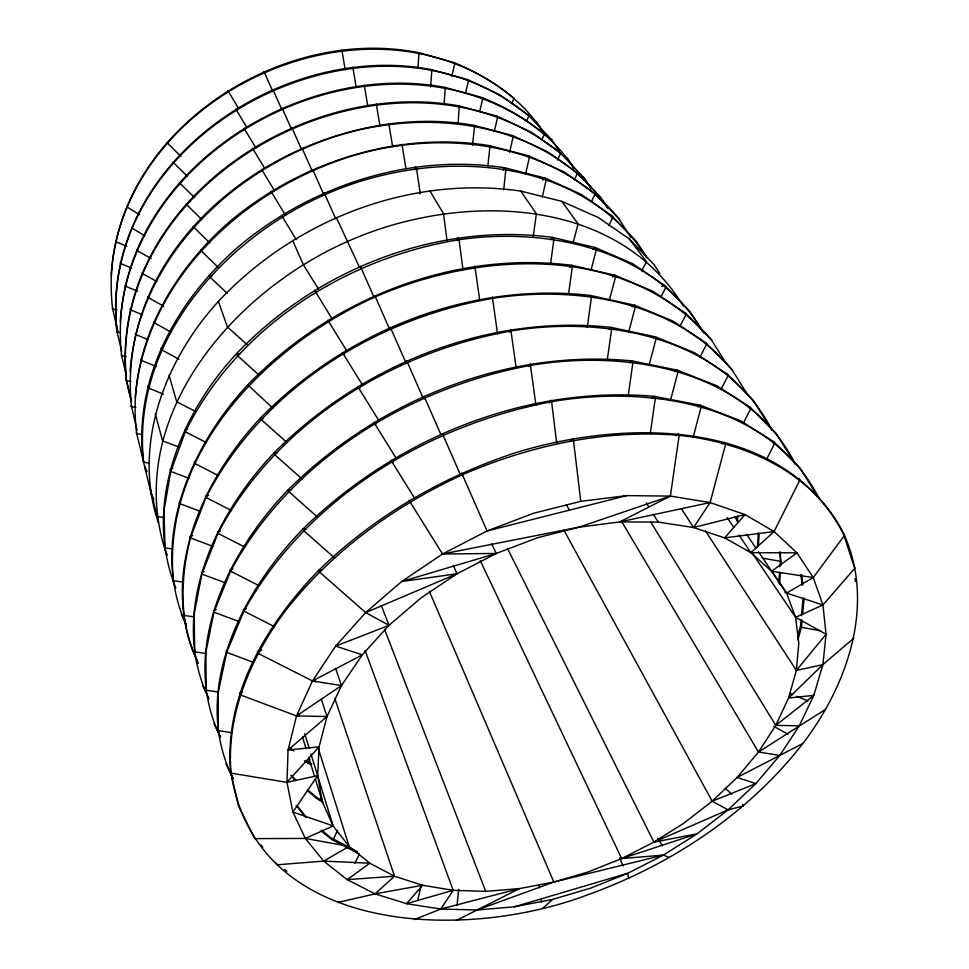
<?xml version="1.0" encoding="UTF-8"?>
<svg xmlns="http://www.w3.org/2000/svg" width="969" height="969" viewBox="0 0 969 969"><rect width="100%" height="100%" fill="white"/><g stroke="black" fill="none" stroke-linecap="round" stroke-linejoin="round"><path stroke-width="1.45" d="M230.574 771.469C224.166 694.458 266.863 623.576 318.789 570.269C374.446 516.005 443.039 476.276 516.852 452.341C625.986 419.008 783 417.651 843.49 533.967L844.471 535.385C875.467 605.673 847.015 685.616 802.938 743.441C747.838 814.263 670.245 865.281 586.233 895.356C464.417 941.093 256.264 935.993 231.07 773.141L230.574 771.469L238.604 806.208L254.665 838.609L305.356 838.439L349.119 846.385L369.807 863.222L394.516 876.23L422.557 885.278L453.189 890.317L485.735 891.383L519.517 888.585L553.844 882.056L663.414 855.094L697.074 833.837L728.082 809.866L755.844 783.594L779.766 755.42L799.268 725.829L813.815 695.367L822.899 664.625L826.06 634.247L822.935 604.983L813.257 577.572L796.942 552.839L774.074 531.569L744.943 514.575L710.107 502.548L670.378 496.092L626.834 495.619L580.77 501.348L533.653 513.231L487.056 530.964L442.554 553.989L401.651 581.533L365.652 612.602L335.662 646.117L312.454 680.941L296.526 715.934L288.059 750.054L286.957 782.358L292.892 812.034L305.356 838.439L323.707 861.102L347.217 879.646L375.088 893.878L406.544 903.677L440.786 909.031L477.039 910.024L514.551 906.754L552.621 899.389L590.557 888.161L627.694 873.311L663.414 855.094L669.409 857.589M736.694 520.68L736.924 516.32M737.445 521.891L737.76 516.077M757.419 547.315L758.352 532.756M758.4 545.668L759.151 534.028M778.737 582.829L779.512 572.631M779.96 566.804L780.517 559.513L779.573 552.124M779.573 584.162L780.469 572.509M781.026 565.218L780.239 551.979M456.145 920.55L477.039 910.024L553.844 882.056L588.098 871.979L621.65 858.582L653.893 842.122L684.271 822.899L712.191 801.218L737.106 777.465L758.473 752.029L775.794 725.369L788.572 697.995L796.373 670.451L798.807 643.331L795.597 617.314L786.537 593.052L758.497 551.821M797.439 637.142L800.576 625.901L801.097 620.075M801.496 615.703L803.071 598.224M802.114 620.015L801.448 627.306L797.911 639.952M802.635 614.189L804.088 598.164M417.93 68.109L418.983 52.738C269.261 22.614 93.339 148.136 112.646 309.22L117.043 309.91M430.624 86.944L431.859 69.72C279.12 39.874 98.741 166.535 116.898 331.204L117.067 332.088L119.938 332.549M444.093 104.482L445.28 87.452C288.968 57.765 102.811 186.847 121.658 355.902L126.067 356.628M458.01 124.298L459.318 105.972C299.772 76.708 108.819 206.869 126.273 379.763L131.203 400.694M472.497 145.592L474.556 126.103L473.986 125.34C310.625 96.379 113.325 228.999 131.457 406.617L135.89 407.368M487.734 167.201L489.939 146.404L489.345 145.616C398.453 131.081 304.036 160.975 233.25 218.631C171.162 270.69 125.934 350.633 136.665 433.64L142.504 434.657M503.698 189.924L505.879 169.43L504.74 167.782C411.692 153.453 315.337 184.304 242.783 243.037C179.81 295.581 133.104 375.936 143.146 460.13L143.654 462.152L149.614 463.218M456.98 905.627L458.725 889.3M533.156 237.272L536.341 213.737L520.777 191.111C409.766 174.892 294.455 220.108 218.4 301.383C164.972 359.887 132.038 444.989 158.468 523.066M111.132 275.971C122.142 92.067 371.163 -21.039 514.091 98.39L511.499 103.622M550.513 264.343L553.917 239.307L552.621 237.417C436.547 221.962 316.863 269.515 236.702 353.515C179.713 414.659 142.806 506.521 175.873 588.038M568.524 294.346L572.364 266.39L571.649 265.276C452.608 250.353 330.393 299.288 247.773 384.85C189.367 447.412 148.584 542.979 186.714 626.095M587.25 327.449L591.514 296.696L590.763 295.509C469.335 281.337 345.218 331.41 260.491 418.051C201.6 480.6 158.129 577.015 197.349 660.725M607.393 359.257L611.681 328.6L610.894 327.352C486.947 314.004 360.856 365.277 273.888 453.044C213.713 516.114 168.158 613.971 208.916 698.988M628.287 395.182L632.951 362.236L632.115 360.928C505.539 348.525 377.377 401.057 288.023 489.951C227.194 553.033 179.059 651.338 220.399 737.239M120.204 321.575C133.807 130.137 394.104 11.313 544.469 134.267L541.889 139.536M650.272 433.664L655.407 397.774L654.523 396.382C525.174 385.02 394.855 438.896 302.97 528.977C241.16 592.265 189.997 691.914 233.141 778.834M411.256 502.233L409.112 500.44L442.554 553.989L578.941 527.172L619.651 521.928L670.378 496.092L679.16 435.347L678.227 433.882L675.829 435.65M130.064 371.163C139.088 255.065 237.647 164.112 345.364 133.504C436.571 107.426 551.809 124.977 607.89 208.274M135.321 397.641C145.18 278.527 247.022 186.157 357.282 154.495C447.399 128.792 557.696 143.206 619.566 219.527M414.902 169.732L415.519 166.838L416.525 168.521L420.28 193.861M542.252 197.131L546.225 179.713L545.038 178.066L504.74 167.782L503.008 170.096M417.7 900.564L421.333 884.6M451.748 76.539L454.776 63.348L454.267 62.719L418.983 52.738M465.483 93.436L468.475 80.451L467.942 79.785L431.859 69.72M479.703 111.556L482.756 98.281L482.199 97.59L445.28 87.452M494.323 131.457L497.666 116.91L497.085 116.183L459.318 105.972M509.621 152.194L513.243 136.363L512.637 135.612L473.986 125.34M525.501 174.396L529.546 156.724L528.904 155.936L489.345 145.616M670.378 496.092L578.941 527.172L537.383 537.771L496.298 553.456L457.053 573.757L420.909 597.982L389.017 625.32L362.297 654.838L341.488 685.567L327.013 716.539L319.067 746.833L317.638 775.612L322.459 802.175L333.13 825.915L349.119 846.385L323.707 861.102L276.916 864.82L276.407 863.173M573.103 242.868L578.081 223.9L561.814 201.334L520.777 191.111M591.09 269.794L596.444 249.372L595.087 247.495L552.621 237.417L550.549 239.609M609.549 299.639L615.678 276.335L614.94 275.22L571.649 265.276L569.59 267.335M628.554 332.512L635.434 306.41L634.659 305.235L590.763 295.509M648.976 365.543L656.231 338.072L655.419 336.837L610.894 327.352L608.726 329.29M670.5 400.306L678.143 371.43L677.283 370.134L632.115 360.928L629.85 362.842M693.223 436.958L701.265 406.641L700.369 405.272L654.523 396.382L652.246 398.186M710.107 502.548L619.651 521.928L658.23 522.097L693.55 527.524L710.107 502.548L725.708 443.863L724.751 442.409L722.196 443.814M457.029 240.518L457.937 237.768L459.1 239.694L462.964 269.612M509.585 332.355L510.796 329.605L516.138 367.82M354.908 863.391L359.317 854.04L331.531 839.36L320.969 830.821M608.968 225.317L612.82 217.226L611.56 215.566L580.94 194.224L545.038 178.066L542.87 180.125M333.142 839.675L337.587 830.324M320.242 800.515L321.514 797.838M591.296 201.952L595.099 194.042L594.409 193.231L564.212 172.034L528.904 155.936M307.948 763.172L309.886 759.151M574.266 179.907L577.488 173.245L576.821 172.47L547.194 151.552L512.637 135.612M557.345 160.079L560.627 153.344L559.997 152.593L530.915 131.941L497.085 116.183M528.941 366.657L530.261 363.956L535.93 405.066M526.337 121.307L528.965 115.965L528.384 115.275L500.379 95.18L467.942 79.785M681.28 508.471L693.55 527.524L724.679 537.868L750.866 552.645L774.074 531.569L799.934 479.873L798.953 478.444M766.649 459.233L774.74 443.172L773.807 441.816L740.437 420.667L700.369 405.272L697.825 406.762M743.405 423.102L750.866 408.397L749.982 407.113L716.878 385.783L677.283 370.134L674.763 371.708M721.384 388.763L728.203 375.403L727.368 374.179L694.543 352.704L655.419 336.837M699.8 357.44L706.68 344.043L705.88 342.881L673.334 321.284L634.659 305.235L632.26 306.919M679.947 326.311L686.197 314.222L685.434 313.108L653.167 291.427L614.94 275.22L612.541 276.977M661.197 296.369L665.945 287.224L664.516 285.346L632.684 263.713L595.087 247.495L592.774 249.263M641.769 270.799L646.541 261.654L629.329 238.98L598.297 217.54L561.814 201.334M549.399 402.898L550.816 400.258L551.627 401.687L556.63 442.833M571.044 441.246L572.594 438.691L573.454 440.192L580.77 501.348M414.308 919.557L440.786 909.031L453.189 890.317L365.143 650.647M739.02 535.082L750.866 552.645L771.59 571.262L786.537 593.052L813.257 577.572L844.471 535.385C814.493 472.751 745.1 442.215 679.16 435.347C604.886 429.061 530.527 445.389 462.467 474.701C393.838 506.387 331.168 551.93 284.559 611.863C250.62 658.314 225.971 714.528 231.07 773.141L286.957 782.358L317.638 775.612L292.892 812.034L333.13 825.915L310.928 753.93M705.493 530.939L796.373 670.451L826.06 634.247L795.597 617.314L752.465 553.408M795.597 617.314L822.935 604.983L855.046 568.004L854.077 566.586M286.957 782.358L319.067 746.833L288.059 750.054L327.013 716.539L321.369 699.291M853.786 638.183L822.899 664.625L788.572 697.995L813.815 695.367L775.794 725.369L650.744 522.025M337.818 902.43L375.088 893.878L394.516 876.23L334.899 698.734M542.87 908.219L552.621 899.389M242.311 691.866L239.634 693.174L240.155 694.834L296.526 715.934L341.488 685.567L335.601 668.416M621.989 522.097L758.473 752.029L825.649 709.32M261.63 650.199L257.415 651.652L257.96 653.312L312.454 680.941L362.297 654.838L335.662 646.117L389.017 625.32L381.326 605.613M802.938 743.441L737.106 777.465L755.844 783.594L712.191 801.218L563.958 530.273M477.039 910.024L519.517 888.585L440.786 909.031M305.356 838.439L333.13 825.915M507.405 548.309L653.893 842.122L728.082 809.866L743.405 805.929L742.605 804.476M216.257 609.513L213.483 610.688L213.955 612.178L205.888 652.21L206.179 690.158L218.11 692.023M321.805 570.269L318.789 570.269L319.407 571.892L365.652 612.602L457.053 573.757L453.298 565.484M661.766 286.473L664.516 285.346L689.952 311.497L702.404 331.325M204.156 571.589L201.431 572.667L201.879 574.084L194.188 613.946L194.684 651.822L206.651 653.651M192.758 535.542L189.997 536.584L190.421 537.928C180.113 579.026 178.599 624.835 198.391 663.39M172.906 468.269L170.132 469.19L170.738 471.443L164.003 510.506L164.984 547.873L172.349 548.926M480.249 560.627L621.65 858.582L697.074 833.837L653.893 842.122M246.235 608.641L243.364 609.525L243.885 611.1L226.698 652.367L218.231 692.556L218.291 730.541L231.7 732.697M491.646 543.948L496.298 553.456L401.651 581.533L457.053 573.757M514.551 906.754L627.694 873.311L628.639 878.386M453.189 890.317L406.544 903.677L422.557 885.278L375.088 893.878M232.899 568.9L230.077 569.687L230.574 571.165L213.955 612.178L238.883 621.504M626.834 495.619L487.056 530.964L461.704 473.151L462.564 475.852M693.55 527.524L744.943 514.575L724.679 537.868L774.074 531.569M220.375 531.23L217.492 531.945L217.952 533.35L201.879 574.084L225.438 582.89M208.505 495.486L205.549 496.152L205.997 497.485L190.421 537.928L212.647 546.237M796.373 670.451L822.899 664.625M187.586 429.073L184.716 429.57L185.358 431.786L170.738 471.443L188.894 478.226M621.65 858.582L663.414 855.094M394.516 876.23L347.217 879.646L369.807 863.222L323.707 861.102M442.554 553.989L496.298 553.456M750.866 552.645L796.942 552.839L771.59 571.262L813.257 577.572M296.526 715.934L327.013 716.539M775.794 725.369L799.268 725.829M305.95 529.11L302.97 528.977L303.551 530.503L334.608 557.962M290.979 490.217L288.023 489.951L288.58 491.404L317.42 516.998M276.807 453.407L273.888 453.044L274.409 454.413L302.183 479.134M164.585 517.603L157.196 516.574L150.292 488.812M172.954 579.401L173.342 580.697L183.601 582.199M193.945 616.902L183.747 615.376L183.347 614.031M263.374 418.511L260.491 418.051L260.988 419.347L286.606 442.239M312.454 680.941L341.488 685.567M758.473 752.029L779.766 755.42M130.791 381.447L126.454 380.72C105.173 168.243 397.774 20.325 560.627 153.344M762.07 558.096L781.22 561.463M784.89 592.495L787.821 593.028M820.537 630.819L801.448 627.306L800.576 625.901M239.561 354.157L236.702 353.515L237.441 355.647L258.711 374.761M786.537 593.052L822.935 604.983M211.957 276.104L209.183 275.135L209.837 276.989L227.34 293.425M179.313 447.169L162.562 440.907L155.306 413.872M200.438 511.378L179.519 503.553L179.12 502.281M253.018 662.215L226.698 652.367L226.201 650.793M126.806 246.235L115.832 241.765L115.662 240.966M131.663 268.062L120.447 263.483L120.277 262.647M137.695 291.209L125.267 286.134L125.086 285.249M142.552 314.792L130.306 309.765L130.1 308.845M148.087 339.598L135.551 334.462L135.345 333.506M156.203 366.512L141.05 360.274L140.832 359.269M163.301 394.104L148.366 387.951L147.833 385.977M789.88 693.453L792.666 694.603M796.857 696.336L808.013 700.962M482.199 97.59C518.548 112.198 553.008 135.2 574.266 168.727M454.267 62.719C489.309 77.084 522.376 99.528 543.003 131.857M274.699 626.761L243.885 611.1C306.604 498.139 426.735 425.524 551.627 401.687C647.801 385.177 771.106 402.329 819.326 498.962M258.699 585.518L230.574 571.165C290.821 459.827 408.47 387.891 531.024 365.301C626.773 349.264 747.789 368.91 795.452 464.381L775.975 433.204L749.982 407.113M231.543 510.566L205.997 497.485C261.812 389.259 374.87 318.631 493.051 298.282C577.572 285.358 675.381 301.044 732.479 370.291M244.782 547.061L217.952 533.35C275.911 423.586 391.21 352.316 511.523 330.889C606.279 315.494 724.594 336.788 771.99 430.272M206.336 442.579L185.358 431.786C237.139 327.086 345.461 258.069 459.1 239.694C548.175 226.746 656.183 249.336 703.857 333.239M218.231 475.525L194.624 463.4L194.2 462.14M195.035 411.219L176.709 401.772L169.054 375.209M357.44 851.787L330.998 837.797L321.611 830.203M365.652 612.602L389.017 625.32M712.191 801.218L728.082 809.866M322.943 802.126L317.711 799.268L307.258 790.595M322.435 800.648L317.202 797.778L307.9 790.062M139.645 214.682L126.648 206.772M144.89 235.879L131.602 227.8M151.188 258.469L136.992 250.596L136.786 249.736M156.93 281.591L142.407 273.537L142.189 272.64M163.725 306.216L148.063 297.519L147.845 296.587M170.786 331.943L153.998 322.629L153.768 321.647M178.829 359.245L161.714 349.761L161.157 347.823M773.807 726.338L787.942 734.175M305.368 760.435L311.836 764.081M304.569 761.125L311.037 764.771M528.965 115.965C373.768 -13.675 94.538 128.271 117.067 332.088M284.583 869.411L286.921 871.192M292.129 776.157L296.284 780.42M289.598 748.419L291.899 750.369M290.264 747.971L293.716 750.902M393.172 462.213L390.991 460.263L414.478 498.054M272.846 408.143L247.773 384.85M247.458 344.976L227.34 326.844L218.4 301.383M725.236 788.209L731.752 794.314M209.692 242.819L193.158 226.613M218.001 267.226L200.51 250.135M194.672 197.688L179.41 182.705M201.734 219.478L186.121 204.168M180.888 156.348L166.838 142.528M187.344 176.297L172.991 162.186M375.924 424.265L373.877 422.327L395.8 457.647M359.753 388.484L357.694 386.449L378.855 420.594M773.807 441.816L799.897 467.785L818.393 497.606M727.368 374.179L753.264 400.367L771.93 430.297M705.88 342.881L731.668 369.141L748.044 395.34M685.434 313.108L711.113 339.404L726.726 364.344M711.876 340.507C630.08 243.352 482.38 250.038 375.403 296.829C266.305 346.163 161.435 452.305 173.342 580.697M344.443 354.606L342.36 352.462L362.794 385.468M629.329 238.98L654.305 264.84L659.95 273.767M611.56 215.566L636.282 241.233L646.711 257.693M559.997 152.593L584.343 178.114L590.06 187.041M576.821 172.47L600.913 197.591L607.224 207.487M594.409 193.231L618.864 218.703L630.819 237.514M528.384 115.275L551.955 140.033M316.584 292.42L314.574 290.215L332.282 319.201M513.534 97.736L514.091 98.39M543.863 133.552L544.469 134.267M260.927 844.932L262.865 847.209M283.445 217.625L281.531 215.288L296.163 239.597M297.422 806.099L306.616 817.642M296.114 805.384L305.308 816.915M290.809 775.321L294.467 779.984L293.958 778.482M734.708 516.84L738.112 521.843M746.602 534.331L755.953 548.079M727.174 517.519L733.945 527.548M536.136 121.44L541.647 129.955M551.361 139.33L559.125 151.164M567.204 157.959L573.648 168M583.701 177.363L591.042 188.822M341.9 50.146L345.182 69.707M352.861 67.333L356.217 87.307M364.32 85.296L367.857 106.505M376.287 104.071L379.909 125.752M388.823 123.717L392.627 146.682M401.953 144.296L405.95 168.558M646.384 256.833C578.868 151.867 429.206 148.184 325.051 194.612C222.083 239.876 130.803 343.656 143.654 462.152M683.375 306.131C615.121 193.679 456.242 192.952 348.041 241.269C232.935 291.56 123.317 418.329 165.433 551.058L167.358 555.128M318.535 289.113L303.321 264.707L292.59 240.36M346.745 350.839L327.825 320.23M646.287 502.85L648.673 506.702M653.457 514.406L658.23 522.097M264.489 168L252.57 148.342M274.566 190.772L261.594 169.393M285.48 215.215L271.054 191.462M657.721 838.318L662.421 845.949M238.204 107.753L227.836 90.601M246.732 127.193L235.721 109M255.998 148.087L243.958 128.235M429.715 190.578L443.499 213.628L447.024 240.554M474.871 266.184L479.728 300.172M492.361 297.071L497.557 333.893M566.405 504.752L569.36 510.033M225.934 763.802L233.347 778.604M263.98 71.512L272.725 91.207M272.87 89.402L281.507 108.867M282.161 108.092L290.979 127.969M291.875 127.642L301.202 148.669M302.037 148.112L312.188 170.992M312.696 169.563L323.367 193.63M213.919 723.564L220.617 737.094M336.291 217.431L359.245 266.79M202.497 685.337L207.826 696.214M374.833 295.654L389.332 328.6M390.362 327.401L405.405 361.57M406.75 360.868L422.932 397.653M442.336 433.579L460.227 474.313M181.276 614.334L186.327 624.799M172.688 580.274L173.996 582.987M151.273 494.129L153.78 499.495M153.659 500.198L151.782 496.176L136.472 432.586L136.665 433.64M144.526 466.295L146.997 471.637M144.732 467.373L146.585 471.37M619.518 857.807L623.128 865.995M335.734 218.824L324.203 192.879L325.281 195.641M440.774 434.269L424.047 396.212L424.991 398.949M374.095 297.338L360.347 266.245L361.364 268.982M429.315 591.26L553.844 882.056M384.536 629.305L485.735 891.383M314.792 679.16L315.737 682.031M843.49 533.967L853.616 565.169M318.22 748.177L349.119 846.385M298.428 713.438L299.312 716.333M304.678 733.678L309.147 748.141M302.498 737.118L306.047 748.686M308.699 757.358L314.465 776.157M315.361 779.04L322.459 802.175M194.248 650.393L194.684 651.822M205.731 688.656L206.179 690.158M217.819 728.967L218.291 730.541M164.415 545.559L164.984 547.873M137.113 430.188L131.263 405.611L131.457 406.617M117.879 331.204L112.489 308.36L112.646 309.22M116.898 331.204L121.694 351.481M126.551 376.493L121.488 354.981L121.658 355.902M126.273 379.763L131.348 401.142M539.018 884.867L539.442 887.774M541.15 899.426L541.574 902.345M800.903 574.629L802.114 584.961M801.629 574.556L802.841 584.888M855.118 578.602L855.373 581.606"/></g></svg>
